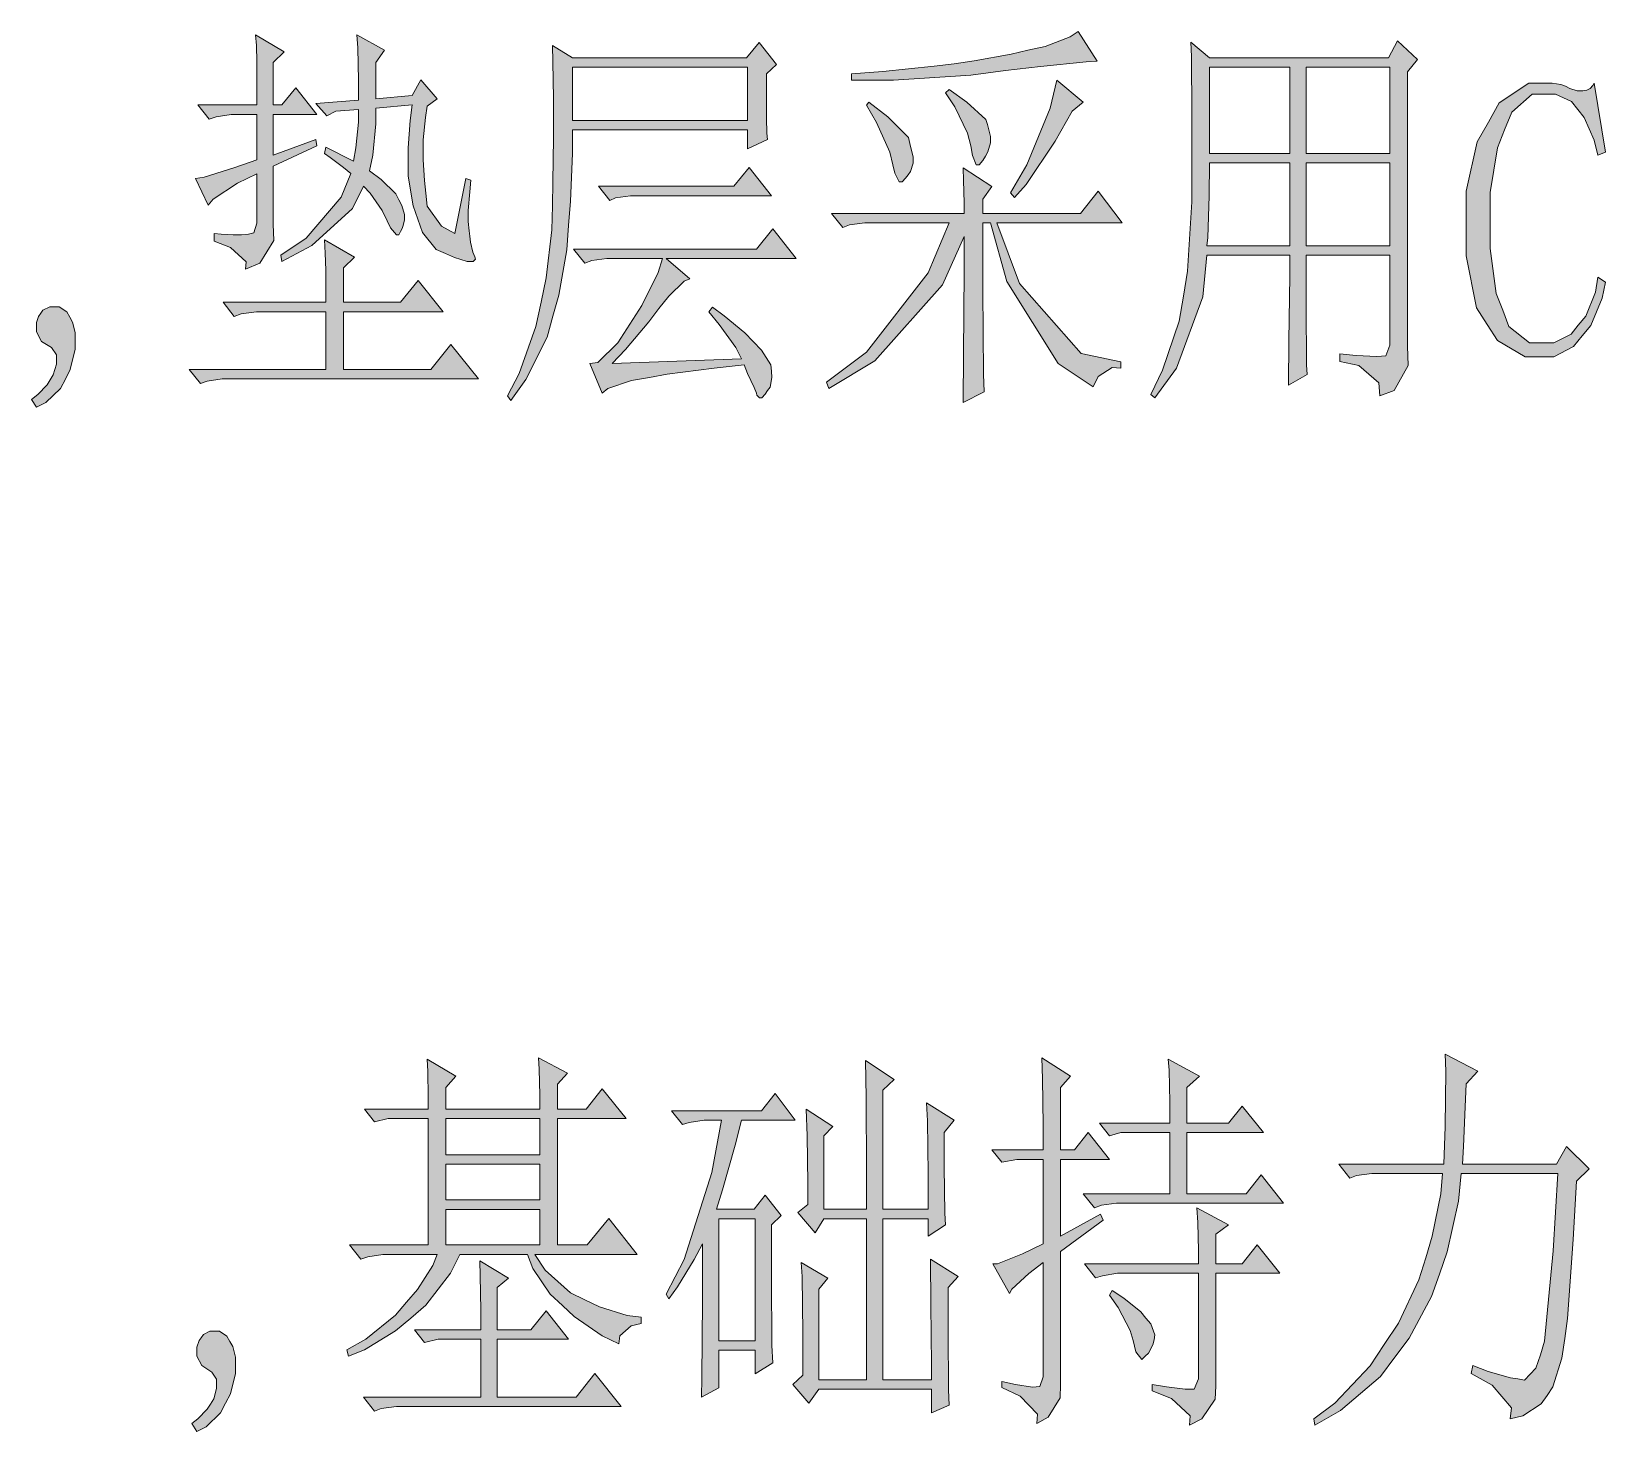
# Model space of a CAD drawing. Header units: millimetres. Extents: x 0 to 586, y 0 to 414.
# Drawn here: x 424.73 to 440.24, y 148.85 to 162.65 of the extents above; entities that cross this region are included whole.
import ezdxf

# ---------------------------------------------------------------- set-up
doc = ezdxf.new("R2010")
doc.units = ezdxf.units.MM

msp = doc.modelspace()

# ---------------------------------------------------------------- hatches: boundary and pattern name
h = msp.add_hatch(color=0)
h.dxf.hatch_style = 2
h.paths.add_polyline_path([(426.533028, 160.658528), (426.603583, 160.651472), (426.72, 160.644417), (426.769389, 160.644417), (426.804667, 160.644417), (426.871694, 160.651472), (426.899917, 160.658528), (426.924611, 160.665583), (426.952833, 160.760833), (426.952833, 160.8455), (426.952833, 161.244139), (426.762333, 161.152417), (426.522444, 160.997194), (426.473056, 160.937222), (426.349583, 161.198278), (426.43425, 161.212389), (426.737639, 161.307639), (426.952833, 161.38525), (426.952833, 161.82975), (426.779972, 161.82975), (426.702361, 161.82975), (426.554194, 161.808583), (426.483639, 161.783889), (426.374278, 161.925), (426.952833, 161.925), (426.952833, 162.295417), (426.952833, 162.348333), (426.949306, 162.510611), (426.94225, 162.616444), (427.224472, 162.447111), (427.115111, 162.341278), (427.115111, 161.925), (427.199778, 161.925), (427.337361, 162.094333), (427.5455, 161.82975), (427.115111, 161.82975), (427.115111, 161.431111), (427.534917, 161.582806), (427.5455, 161.522833), (427.115111, 161.32175), (427.115111, 160.75025), (427.122167, 160.587972), (426.984583, 160.365722), (426.843472, 160.30575), (426.850528, 160.379833), (426.695306, 160.520944), (426.533028, 160.580917)])
h = msp.add_hatch(color=0)
h.dxf.hatch_style = 2
h.paths.add_polyline_path([(427.954722, 161.970861), (427.954722, 162.164889), (427.947667, 162.485917), (427.940611, 162.616444), (428.21225, 162.46475), (428.127583, 162.341278), (428.127583, 161.984972), (428.483889, 162.016722), (428.568556, 162.171944), (428.730833, 161.984972), (428.632056, 161.910889), (428.614417, 161.801528), (428.59325, 161.579278), (428.59325, 161.462861), (428.59325, 161.38525), (428.607361, 161.180639), (428.617944, 161.053639), (428.632056, 160.926639), (428.773167, 160.729083), (428.903694, 160.658528), (429.013056, 161.198278), (429.062444, 161.184167), (429.051861, 161.06775), (429.03775, 160.884306), (429.03775, 160.81375), (429.03775, 160.774944), (429.044806, 160.683222), (429.051861, 160.630306), (429.058917, 160.573861), (429.083611, 160.475083), (429.10125, 160.429222), (429.108306, 160.404528), (429.087139, 160.383361), (429.062444, 160.383361), (429.027167, 160.383361), (428.900167, 160.422167), (428.811972, 160.460972), (428.72025, 160.499778), (428.586194, 160.669111), (428.540333, 160.799639), (428.494472, 160.930167), (428.445083, 161.222972), (428.445083, 161.38525), (428.445083, 161.501667), (428.46625, 161.769778), (428.483889, 161.925), (428.127583, 161.89325), (428.127583, 161.738028), (428.095833, 161.431111), (428.064083, 161.275889), (428.1805, 161.191222), (428.325139, 161.050111), (428.353361, 160.990139), (428.381583, 160.933694), (428.409806, 160.8455), (428.409806, 160.81375), (428.409806, 160.792583), (428.395694, 160.736139), (428.385111, 160.707917), (428.371, 160.676167), (428.353361, 160.644417), (428.328667, 160.644417), (428.272222, 160.714972), (428.236944, 160.782), (428.187556, 160.884306), (428.071139, 161.053639), (428.004111, 161.124194), (427.898278, 160.905472), (427.496111, 160.538583), (427.199778, 160.383361), (427.189194, 160.443333), (427.439667, 160.612667), (427.785389, 161.014833), (427.880639, 161.247667), (427.806556, 161.307639), (427.676028, 161.406417), (427.619583, 161.445222), (427.633694, 161.508722), (427.700722, 161.476972), (427.834778, 161.406417), (427.905333, 161.371139), (427.930028, 161.501667), (427.954722, 161.755667), (427.954722, 161.879139), (427.732472, 161.8615), (427.644278, 161.815639), (427.534917, 161.939111)])
h = msp.add_hatch(color=0)
h.paths.add_polyline_path([(429.422278, 159.056917), (429.538694, 159.279167), (429.7045, 159.741306), (429.753889, 159.981194), (429.803278, 160.221083), (429.859722, 160.693806), (429.866778, 160.930167), (429.870306, 161.166528), (429.877361, 161.596917), (429.877361, 161.794472), (429.877361, 161.9885), (429.870306, 162.348333), (429.866778, 162.510611), (430.064333, 162.387139), (431.778833, 162.387139), (431.902306, 162.538833), (432.075167, 162.323639), (431.976389, 162.231917), (431.976389, 162.14725), (431.976389, 161.974389), (431.976389, 161.886194), (431.976389, 161.794472), (431.979917, 161.646306), (431.986972, 161.582806), (431.789417, 161.491083), (431.789417, 161.678056), (430.064333, 161.678056), (430.064333, 161.445222), (430.043167, 160.976028), (430.025528, 160.736139), (430.007889, 160.49625), (429.930278, 160.05175), (429.870306, 159.843611), (429.813861, 159.635472), (429.605722, 159.219194), (429.457556, 159.011056)])
h.paths.add_polyline_path([(430.064333, 162.295417), (430.064333, 161.769778), (431.789417, 161.769778), (431.789417, 162.295417)])
h = msp.add_hatch(color=0)
h.dxf.hatch_style = 2
h.paths.add_polyline_path([(435.045556, 162.648194), (435.232528, 162.355389), (435.126694, 162.348333), (434.675139, 162.302472), (434.329417, 162.263667), (433.987222, 162.217806), (433.225222, 162.168417), (432.812472, 162.168417), (432.812472, 162.231917), (433.122917, 162.253083), (433.627389, 162.306), (433.824944, 162.330694), (434.0225, 162.358917), (434.385861, 162.425944), (434.551667, 162.46475), (434.721, 162.500028), (434.967944, 162.595278)])
h = msp.add_hatch(color=0)
h.paths.add_polyline_path([(437.624361, 159.473194), (437.786639, 159.455556), (437.987722, 159.444972), (438.033583, 159.4485), (438.075917, 159.452028), (438.11825, 159.557861), (438.11825, 159.656639), (438.11825, 160.443333), (437.29275, 160.443333), (437.29275, 159.949444), (437.296278, 159.363833), (437.303333, 159.268583), (437.119889, 159.16275), (437.123417, 159.600194), (437.130472, 160.24225), (437.130472, 160.443333), (436.315556, 160.443333), (436.273222, 160.034111), (436.015694, 159.332083), (435.8005, 159.039278), (435.761694, 159.071028), (435.878111, 159.310917), (436.040389, 159.794222), (436.082722, 160.041167), (436.125056, 160.288111), (436.167389, 160.968972), (436.167389, 161.399361), (436.167389, 161.833278), (436.163861, 162.40125), (436.156806, 162.542361), (436.34025, 162.387139), (438.104139, 162.387139), (438.192333, 162.556472), (438.389889, 162.373028), (438.291111, 162.249556), (438.291111, 159.547278), (438.298167, 159.356778), (438.160583, 159.109833), (438.019472, 159.056917), (438.008889, 159.187444), (437.811333, 159.356778), (437.624361, 159.395583)])
h.paths.add_polyline_path([(437.29275, 162.295417), (437.29275, 161.445222), (438.11825, 161.445222), (438.11825, 162.295417)])
h.paths.add_polyline_path([(437.29275, 161.3535), (437.29275, 160.535056), (438.11825, 160.535056), (438.11825, 161.3535)])
h.paths.add_polyline_path([(436.34025, 162.295417), (436.34025, 161.445222), (437.130472, 161.445222), (437.130472, 162.295417)])
h.paths.add_polyline_path([(436.34025, 161.3535), (436.336722, 161.028944), (436.322611, 160.619722), (436.315556, 160.535056), (437.130472, 160.535056), (437.130472, 161.3535)])
h = msp.add_hatch(color=0)
h.dxf.hatch_style = 2
h.paths.add_polyline_path([(433.740278, 162.044944), (433.775556, 162.076694), (433.948417, 161.953222), (434.135389, 161.780361), (434.153028, 161.730972), (434.167139, 161.678056), (434.18125, 161.614556), (434.18125, 161.596917), (434.18125, 161.551056), (434.156556, 161.462861), (434.131861, 161.420528), (434.107167, 161.378194), (434.071889, 161.335861), (434.061306, 161.335861), (434.040139, 161.335861), (434.004861, 161.427583), (433.987222, 161.522833), (433.955472, 161.646306), (433.832, 161.907361)])
h = msp.add_hatch(color=0)
h.dxf.hatch_style = 2
h.paths.add_polyline_path([(434.837417, 162.168417), (435.094944, 161.953222), (434.985583, 161.8615), (434.819778, 161.568694), (434.534028, 161.141833), (434.417611, 161.011306), (434.378806, 161.057167), (434.541083, 161.335861), (434.770389, 161.89325)])
h = msp.add_hatch(color=0)
h.dxf.hatch_style = 2
h.paths.add_polyline_path([(439.624611, 159.441444), (439.45175, 159.441444), (439.176583, 159.603722), (439.074278, 159.762472), (438.971972, 159.92475), (438.869667, 160.436278), (438.869667, 160.782), (438.869667, 161.074806), (438.979028, 161.561639), (439.088389, 161.755667), (439.194222, 161.946167), (439.487028, 162.140194), (439.674, 162.140194), (439.716333, 162.140194), (439.801, 162.126083), (439.846861, 162.108444), (439.889194, 162.087278), (439.963278, 162.062583), (439.995028, 162.062583), (440.019722, 162.062583), (440.058528, 162.069639), (440.072639, 162.076694), (440.090278, 162.087278), (440.1185, 162.1155), (440.129083, 162.140194), (440.241972, 161.459333), (440.167889, 161.431111), (440.129083, 161.57575), (440.030306, 161.801528), (439.970333, 161.879139), (439.906833, 161.95675), (439.748083, 162.030833), (439.649306, 162.030833), (439.518778, 162.030833), (439.317694, 161.854444), (439.247139, 161.678056), (439.176583, 161.501667), (439.106028, 161.060694), (439.106028, 160.796111), (439.106028, 160.510361), (439.166, 160.065861), (439.2295, 159.903583), (439.289472, 159.741306), (439.494083, 159.579028), (439.635194, 159.579028), (439.733972, 159.579028), (439.903306, 159.667222), (439.973861, 159.755417), (440.047944, 159.843611), (440.143194, 160.079972), (440.167889, 160.228139), (440.241972, 160.17875), (440.210222, 160.02), (440.097333, 159.751889), (440.012667, 159.649583), (439.928, 159.54375), (439.733972, 159.441444)])
h = msp.add_hatch(color=0)
h.dxf.hatch_style = 2
h.paths.add_polyline_path([(432.985333, 161.953222), (433.172306, 161.808583), (433.373389, 161.603972), (433.3875, 161.544), (433.401611, 161.487556), (433.41925, 161.413472), (433.41925, 161.399361), (433.41925, 161.349972), (433.394556, 161.268833), (433.369861, 161.237083), (433.345167, 161.201806), (433.313417, 161.166528), (433.281667, 161.166528), (433.239333, 161.251194), (433.221694, 161.335861), (433.189944, 161.459333), (433.059417, 161.752139), (432.960639, 161.921472)])
h = msp.add_hatch(color=0)
h.dxf.hatch_style = 2
h.paths.add_polyline_path([(430.321861, 161.124194), (431.655361, 161.124194), (431.803528, 161.307639), (432.025778, 161.028944), (430.727556, 161.028944), (430.635833, 161.028944), (430.487667, 161.007778), (430.431222, 160.983083)])
h = msp.add_hatch(color=0)
h.dxf.hatch_style = 2
h.paths.add_polyline_path([(434.107167, 160.764361), (434.107167, 160.101139), (434.114222, 159.272111), (434.121278, 159.09925), (433.913139, 158.993417), (433.916667, 159.469667), (433.923722, 160.288111), (433.923722, 160.626778), (433.708528, 160.150528), (433.041778, 159.402639), (432.590222, 159.131), (432.565528, 159.1945), (432.960639, 159.487306), (433.567417, 160.270472), (433.775556, 160.764361), (433.024139, 160.764361), (432.943, 160.764361), (432.794833, 160.743194), (432.727806, 160.7185), (432.614917, 160.856083), (433.923722, 160.856083), (433.923722, 160.958389), (433.916667, 161.180639), (433.913139, 161.304111), (434.195361, 161.120667), (434.107167, 160.997194), (434.107167, 160.856083), (435.07025, 160.856083), (435.243111, 161.074806), (435.479472, 160.764361), (434.24475, 160.764361), (434.467, 160.164639), (435.077306, 159.476722), (435.465361, 159.392056), (435.465361, 159.332083), (435.380694, 159.339139), (435.243111, 159.247417), (435.193722, 159.148639), (434.848, 159.377944), (434.343528, 160.185806), (434.18125, 160.764361)])
h = msp.add_hatch(color=0)
h.dxf.hatch_style = 2
h.paths.add_polyline_path([(431.443694, 159.931806), (431.560111, 159.847139), (431.761194, 159.677806), (431.845861, 159.593139), (431.927, 159.508472), (432.018722, 159.363833), (432.025778, 159.300333), (432.029306, 159.240361), (432.011667, 159.145111), (431.986972, 159.109833), (431.962278, 159.074556), (431.930528, 159.039278), (431.905833, 159.039278), (431.881139, 159.063972), (431.877611, 159.085139), (431.852917, 159.141583), (431.789417, 159.279167), (431.754139, 159.363833), (431.461333, 159.332083), (430.995667, 159.272111), (430.822806, 159.240361), (430.646417, 159.208611), (430.413583, 159.131), (430.357139, 159.085139), (430.233667, 159.377944), (430.314806, 159.388528), (430.512361, 159.579028), (430.628778, 159.766), (430.748722, 159.949444), (430.907472, 160.274), (430.949806, 160.411583), (430.480611, 160.411583), (430.403, 160.411583), (430.254833, 160.390417), (430.184278, 160.365722), (430.074917, 160.503306), (431.877611, 160.503306), (432.036361, 160.704389), (432.269194, 160.411583), (430.988611, 160.411583), (431.221444, 160.2105), (431.165, 160.189333), (431.013306, 160.041167), (430.914528, 159.917694), (430.81575, 159.787167), (430.586444, 159.515528), (430.455917, 159.377944), (431.729444, 159.423806), (431.673, 159.533167), (431.510722, 159.762472), (431.408417, 159.885944)])
h = msp.add_hatch(color=0)
h.dxf.hatch_style = 2
h.paths.add_polyline_path([(427.633694, 159.981194), (427.633694, 160.256361), (427.633694, 160.295167), (427.626639, 160.4645), (427.619583, 160.595028), (427.915917, 160.425694), (427.806556, 160.319861), (427.806556, 159.981194), (428.371, 159.981194), (428.543861, 160.196389), (428.790806, 159.885944), (427.806556, 159.885944), (427.806556, 159.317972), (428.667333, 159.317972), (428.864889, 159.564917), (429.136528, 159.22625), (426.695306, 159.22625), (426.614167, 159.22625), (426.466, 159.201556), (426.398972, 159.180389), (426.286083, 159.317972), (427.633694, 159.317972), (427.633694, 159.885944), (427.026917, 159.885944), (426.949306, 159.885944), (426.801139, 159.864778), (426.730583, 159.840083), (426.621222, 159.981194)])
h = msp.add_hatch(color=0)
h.dxf.hatch_style = 2
h.paths.add_polyline_path([(424.78325, 159.748361), (424.78325, 159.780111), (424.804417, 159.840083), (424.825583, 159.871833), (424.84675, 159.903583), (424.913778, 159.935333), (424.956111, 159.935333), (425.0055, 159.935333), (425.083111, 159.885944), (425.111333, 159.833028), (425.139556, 159.783639), (425.16425, 159.681333), (425.16425, 159.624889), (425.16425, 159.519056), (425.114861, 159.317972), (425.069, 159.222722), (425.019611, 159.131), (424.874972, 158.993417), (424.78325, 158.947556), (424.733861, 159.021639), (424.797361, 159.071028), (424.889083, 159.166278), (424.917306, 159.215667), (424.949056, 159.265056), (424.980806, 159.370889), (424.980806, 159.423806), (424.980806, 159.462611), (424.931417, 159.533167), (424.882028, 159.564917), (424.832639, 159.593139), (424.78325, 159.688389)])
h = msp.add_hatch(color=0)
h.paths.add_polyline_path([(429.743306, 152.029583), (429.743306, 152.167167), (429.73625, 152.424694), (429.729194, 152.537583), (430.014944, 152.385889), (429.916167, 152.276528), (429.916167, 152.029583), (430.198389, 152.029583), (430.357139, 152.230667), (430.5935, 151.937861), (429.916167, 151.937861), (429.916167, 150.692556), (430.208972, 150.692556), (430.420639, 150.953611), (430.702861, 150.597306), (429.693917, 150.597306), (429.796222, 150.445611), (430.043167, 150.219833), (430.184278, 150.152806), (430.328917, 150.08225), (430.604083, 149.997583), (430.741667, 149.979944), (430.741667, 149.919972), (430.642889, 149.895278), (430.53, 149.7965), (430.519417, 149.718889), (430.357139, 149.7965), (430.081972, 149.987), (429.965556, 150.096361), (429.845611, 150.20925), (429.67275, 150.459722), (429.619833, 150.597306), (428.953083, 150.597306), (428.861361, 150.413861), (428.617944, 150.099889), (428.469778, 149.972889), (428.321611, 149.845889), (428.014694, 149.658917), (427.855944, 149.595417), (427.841833, 149.658917), (428.028806, 149.76475), (428.321611, 150.001111), (428.427444, 150.128111), (428.536806, 150.255111), (428.6885, 150.491472), (428.730833, 150.597306), (428.272222, 150.597306), (428.194611, 150.597306), (428.046444, 150.576139), (427.979417, 150.551444), (427.866528, 150.692556), (428.642639, 150.692556), (428.642639, 151.937861), (428.247528, 151.937861), (428.113472, 151.906111), (428.014694, 152.029583), (428.642639, 152.029583), (428.642639, 152.153056), (428.639111, 152.4), (428.632056, 152.523472), (428.914278, 152.354139), (428.8155, 152.244778), (428.8155, 152.029583)])
h.paths.add_polyline_path([(428.8155, 151.937861), (428.8155, 151.581556), (429.743306, 151.581556), (429.743306, 151.937861)])
h.paths.add_polyline_path([(428.8155, 151.489833), (428.8155, 151.137056), (429.743306, 151.137056), (429.743306, 151.489833)])
h.paths.add_polyline_path([(428.8155, 151.041806), (428.8155, 150.692556), (429.743306, 150.692556), (429.743306, 151.041806)])
h = msp.add_hatch(color=0)
h.dxf.hatch_style = 2
h.paths.add_polyline_path([(433.567417, 151.045333), (433.567417, 151.391056), (433.560361, 151.916694), (433.553306, 152.093083), (433.824944, 151.92375), (433.726167, 151.800278), (433.726167, 151.461611), (433.733222, 151.006528), (433.740278, 150.890111), (433.567417, 150.78075), (433.567417, 150.950083), (433.122917, 150.950083), (433.122917, 149.362583), (433.602694, 149.362583), (433.602694, 149.51075), (433.595639, 150.103417), (433.592111, 150.551444), (433.86375, 150.382111), (433.764972, 150.27275), (433.764972, 149.842361), (433.7685, 149.263806), (433.775556, 149.115639), (433.602694, 149.038028), (433.602694, 149.270861), (432.491444, 149.270861), (432.392667, 149.133278), (432.233917, 149.316722), (432.332694, 149.408444), (432.332694, 149.824722), (432.325639, 150.382111), (432.318583, 150.519694), (432.579639, 150.364472), (432.491444, 150.258639), (432.491444, 149.362583), (432.960639, 149.362583), (432.960639, 150.950083), (432.540833, 150.950083), (432.456167, 150.8125), (432.283306, 151.013583), (432.382083, 151.091194), (432.382083, 151.299333), (432.375028, 151.768528), (432.367972, 152.029583), (432.629028, 151.86025), (432.540833, 151.768528), (432.540833, 151.045333), (432.960639, 151.045333), (432.960639, 151.41575), (432.957111, 152.146), (432.950056, 152.509361), (433.232278, 152.322389), (433.122917, 152.216556), (433.122917, 151.045333)])
h = msp.add_hatch(color=0)
h.dxf.hatch_style = 2
h.paths.add_polyline_path([(434.639861, 148.932194), (434.646917, 149.023917), (434.474056, 149.203833), (434.294139, 149.2885), (434.294139, 149.348472), (434.428194, 149.316722), (434.597528, 149.292028), (434.632806, 149.295556), (434.668083, 149.299083), (434.699833, 149.394333), (434.699833, 149.486056), (434.699833, 150.519694), (434.558722, 150.410333), (434.392917, 150.258639), (434.368222, 150.212778), (434.205944, 150.505583), (434.251806, 150.505583), (434.49875, 150.604361), (434.699833, 150.703139), (434.699833, 151.535694), (434.442306, 151.535694), (434.294139, 151.507472), (434.195361, 151.630944), (434.699833, 151.630944), (434.699833, 151.874361), (434.696306, 152.329444), (434.68925, 152.537583), (434.971472, 152.354139), (434.872694, 152.244778), (434.872694, 151.630944), (435.010278, 151.630944), (435.144333, 151.800278), (435.356, 151.535694), (434.872694, 151.535694), (434.872694, 150.78075), (435.267806, 150.995944), (435.2925, 150.935972), (434.872694, 150.629056), (434.872694, 149.316722), (434.869167, 149.186194), (434.749222, 148.995694)])
h = msp.add_hatch(color=0)
h.dxf.hatch_style = 2
h.paths.add_polyline_path([(435.948667, 151.892), (435.948667, 152.100139), (435.941611, 152.414111), (435.934556, 152.523472), (436.241472, 152.354139), (436.118, 152.244778), (436.118, 151.892), (436.527222, 151.892), (436.661278, 152.061333), (436.872944, 151.800278), (436.118, 151.800278), (436.118, 151.197028), (436.700083, 151.197028), (436.84825, 151.384), (437.0705, 151.105306), (435.504167, 151.105306), (435.423028, 151.105306), (435.274861, 151.084139), (435.207833, 151.059444), (435.094944, 151.197028), (435.948667, 151.197028), (435.948667, 151.800278), (435.465361, 151.800278), (435.356, 151.768528), (435.257222, 151.892)])
h = msp.add_hatch(color=0)
h.dxf.hatch_style = 2
h.paths.add_polyline_path([(438.869667, 152.280056), (438.859083, 152.054278), (438.841444, 151.662694), (438.834389, 151.489833), (439.758667, 151.489833), (439.857444, 151.662694), (440.079694, 151.443972), (439.956222, 151.3205), (439.924472, 150.745472), (439.868028, 149.969361), (439.839806, 149.771806), (439.811583, 149.577778), (439.723389, 149.295556), (439.666944, 149.210889), (439.606972, 149.126222), (439.427056, 149.009806), (439.303583, 148.978056), (439.314167, 149.087417), (439.123667, 149.309667), (438.919056, 149.426083), (438.933167, 149.503694), (439.084861, 149.44725), (439.307111, 149.38375), (439.377667, 149.373167), (439.444694, 149.359056), (439.554056, 149.479), (439.599917, 149.609528), (439.64225, 149.743583), (439.726917, 150.636111), (439.772778, 151.398111), (438.820278, 151.398111), (438.792056, 151.122944), (438.682694, 150.625528), (438.605083, 150.403278), (438.527472, 150.184556), (438.30875, 149.775333), (438.167639, 149.588361), (438.026528, 149.397861), (437.631417, 149.062722), (437.377417, 148.918083), (437.366833, 148.978056), (437.574972, 149.133278), (437.924222, 149.500167), (438.061806, 149.711833), (438.202917, 149.9235), (438.404, 150.350361), (438.471028, 150.565556), (438.534528, 150.78075), (438.619194, 151.197028), (438.636833, 151.398111), (438.019472, 151.398111), (437.938333, 151.398111), (437.790167, 151.376944), (437.723139, 151.35225), (437.613778, 151.489833), (438.647417, 151.489833), (438.661528, 151.86025), (438.668583, 152.403528), (438.661528, 152.572861), (438.982556, 152.403528)])
h = msp.add_hatch(color=0)
h.paths.add_polyline_path([(432.025778, 150.890111), (432.025778, 150.378583), (432.029306, 149.70125), (432.036361, 149.531917), (431.8635, 149.422556), (431.8635, 149.655389), (431.507194, 149.655389), (431.507194, 149.284972), (431.334333, 149.19325), (431.337861, 149.38375), (431.344917, 150.142222), (431.344917, 150.703139), (431.263778, 150.547917), (431.097972, 150.279806), (431.013306, 150.163389), (430.988611, 150.20925), (431.165, 150.547917), (431.436639, 151.405167), (431.531889, 151.92375), (431.443694, 151.92375), (431.362556, 151.92375), (431.214389, 151.899056), (431.147361, 151.877889), (431.038, 152.015472), (431.927, 152.015472), (432.061056, 152.184806), (432.258611, 151.92375), (431.729444, 151.92375), (431.665944, 151.676806), (431.542472, 151.235833), (431.4825, 151.045333), (431.852917, 151.045333), (431.962278, 151.182917), (432.121028, 150.981833)])
h.paths.add_polyline_path([(431.507194, 150.950083), (431.507194, 149.747111), (431.8635, 149.747111), (431.8635, 150.950083)])
h = msp.add_hatch(color=0)
h.dxf.hatch_style = 2
h.paths.add_polyline_path([(436.230889, 150.505583), (436.230889, 150.636111), (436.223833, 150.914806), (436.216778, 151.059444), (436.527222, 150.890111), (436.40375, 150.798389), (436.40375, 150.505583), (436.661278, 150.505583), (436.809444, 150.692556), (437.031694, 150.413861), (436.40375, 150.413861), (436.40375, 149.302611), (436.396694, 149.172083), (436.266167, 148.978056), (436.142694, 148.918083), (436.14975, 149.009806), (435.966306, 149.179139), (435.775806, 149.25675), (435.775806, 149.316722), (435.916917, 149.295556), (436.100361, 149.270861), (436.142694, 149.270861), (436.188556, 149.270861), (436.230889, 149.373167), (436.230889, 149.471944), (436.230889, 150.413861), (435.51475, 150.413861), (435.433611, 150.413861), (435.285444, 150.389167), (435.218417, 150.368), (435.109056, 150.505583)])
h = msp.add_hatch(color=0)
h.dxf.hatch_style = 2
h.paths.add_polyline_path([(429.161222, 149.856472), (429.161222, 150.0505), (429.154167, 150.389167), (429.150639, 150.537333), (429.432861, 150.364472), (429.3235, 150.27275), (429.3235, 149.856472), (429.655111, 149.856472), (429.803278, 150.043444), (430.025528, 149.76475), (429.3235, 149.76475), (429.3235, 149.19325), (430.099611, 149.19325), (430.283056, 149.426083), (430.544111, 149.101528), (428.409806, 149.101528), (428.328667, 149.101528), (428.1805, 149.080361), (428.113472, 149.055667), (428.004111, 149.19325), (429.161222, 149.19325), (429.161222, 149.76475), (428.741417, 149.76475), (428.607361, 149.733), (428.508583, 149.856472)])
h = msp.add_hatch(color=0)
h.dxf.hatch_style = 2
h.paths.add_polyline_path([(435.356, 150.198667), (435.380694, 150.244528), (435.497111, 150.166917), (435.662917, 150.032861), (435.712306, 149.972889), (435.761694, 149.916444), (435.8005, 149.807083), (435.793444, 149.757694), (435.782861, 149.708306), (435.740528, 149.627167), (435.70525, 149.595417), (435.6735, 149.563667), (435.613528, 149.641278), (435.588833, 149.750639), (435.557083, 149.849417), (435.440667, 150.075194)])
h = msp.add_hatch(color=0)
h.dxf.hatch_style = 2
h.paths.add_polyline_path([(426.363694, 149.655389), (426.363694, 149.687139), (426.384861, 149.750639), (426.406028, 149.778861), (426.427194, 149.810611), (426.490694, 149.842361), (426.536556, 149.842361), (426.585944, 149.842361), (426.660028, 149.792972), (426.68825, 149.740056), (426.716472, 149.690667), (426.744694, 149.588361), (426.744694, 149.531917), (426.744694, 149.426083), (426.695306, 149.225), (426.645917, 149.133278), (426.596528, 149.038028), (426.455417, 148.900444), (426.363694, 148.854583), (426.314306, 148.932194), (426.374278, 148.978056), (426.466, 149.073306), (426.49775, 149.122694), (426.5295, 149.175611), (426.557722, 149.277917), (426.557722, 149.330833), (426.557722, 149.369639), (426.511861, 149.440194), (426.462472, 149.471944), (426.413083, 149.503694), (426.363694, 149.595417)])

# ---------------------------------------------------------------- linework, layer by layer
at = {"color": 0, "lineweight": 0}
for points in [[(426.533028, 160.658528), (426.603583, 160.651472), (426.72, 160.644417), (426.769389, 160.644417), (426.804667, 160.644417), (426.871694, 160.651472), (426.899917, 160.658528), (426.924611, 160.665583), (426.952833, 160.760833), (426.952833, 160.8455), (426.952833, 161.244139), (426.762333, 161.152417), (426.522444, 160.997194), (426.473056, 160.937222), (426.349583, 161.198278), (426.43425, 161.212389), (426.737639, 161.307639), (426.952833, 161.38525), (426.952833, 161.82975), (426.779972, 161.82975), (426.702361, 161.82975), (426.554194, 161.808583), (426.483639, 161.783889), (426.374278, 161.925), (426.952833, 161.925), (426.952833, 162.295417), (426.952833, 162.348333), (426.949306, 162.510611), (426.94225, 162.616444), (427.224472, 162.447111), (427.115111, 162.341278), (427.115111, 161.925), (427.199778, 161.925), (427.337361, 162.094333), (427.5455, 161.82975), (427.115111, 161.82975), (427.115111, 161.431111), (427.534917, 161.582806), (427.5455, 161.522833), (427.115111, 161.32175), (427.115111, 160.75025), (427.122167, 160.587972), (426.984583, 160.365722), (426.843472, 160.30575), (426.850528, 160.379833), (426.695306, 160.520944), (426.533028, 160.580917)], [(427.954722, 161.970861), (427.954722, 162.164889), (427.947667, 162.485917), (427.940611, 162.616444), (428.21225, 162.46475), (428.127583, 162.341278), (428.127583, 161.984972), (428.483889, 162.016722), (428.568556, 162.171944), (428.730833, 161.984972), (428.632056, 161.910889), (428.614417, 161.801528), (428.59325, 161.579278), (428.59325, 161.462861), (428.59325, 161.38525), (428.607361, 161.180639), (428.617944, 161.053639), (428.632056, 160.926639), (428.773167, 160.729083), (428.903694, 160.658528), (429.013056, 161.198278), (429.062444, 161.184167), (429.051861, 161.06775), (429.03775, 160.884306), (429.03775, 160.81375), (429.03775, 160.774944), (429.044806, 160.683222), (429.051861, 160.630306), (429.058917, 160.573861), (429.083611, 160.475083), (429.10125, 160.429222), (429.108306, 160.404528), (429.087139, 160.383361), (429.062444, 160.383361), (429.027167, 160.383361), (428.900167, 160.422167), (428.811972, 160.460972), (428.72025, 160.499778), (428.586194, 160.669111), (428.540333, 160.799639), (428.494472, 160.930167), (428.445083, 161.222972), (428.445083, 161.38525), (428.445083, 161.501667), (428.46625, 161.769778), (428.483889, 161.925), (428.127583, 161.89325), (428.127583, 161.738028), (428.095833, 161.431111), (428.064083, 161.275889), (428.1805, 161.191222), (428.325139, 161.050111), (428.353361, 160.990139), (428.381583, 160.933694), (428.409806, 160.8455), (428.409806, 160.81375), (428.409806, 160.792583), (428.395694, 160.736139), (428.385111, 160.707917), (428.371, 160.676167), (428.353361, 160.644417), (428.328667, 160.644417), (428.272222, 160.714972), (428.236944, 160.782), (428.187556, 160.884306), (428.071139, 161.053639), (428.004111, 161.124194), (427.898278, 160.905472), (427.496111, 160.538583), (427.199778, 160.383361), (427.189194, 160.443333), (427.439667, 160.612667), (427.785389, 161.014833), (427.880639, 161.247667), (427.806556, 161.307639), (427.676028, 161.406417), (427.619583, 161.445222), (427.633694, 161.508722), (427.700722, 161.476972), (427.834778, 161.406417), (427.905333, 161.371139), (427.930028, 161.501667), (427.954722, 161.755667), (427.954722, 161.879139), (427.732472, 161.8615), (427.644278, 161.815639), (427.534917, 161.939111)], [(429.422278, 159.056917), (429.538694, 159.279167), (429.7045, 159.741306), (429.753889, 159.981194), (429.803278, 160.221083), (429.859722, 160.693806), (429.866778, 160.930167), (429.870306, 161.166528), (429.877361, 161.596917), (429.877361, 161.794472), (429.877361, 161.9885), (429.870306, 162.348333), (429.866778, 162.510611), (430.064333, 162.387139), (431.778833, 162.387139), (431.902306, 162.538833), (432.075167, 162.323639), (431.976389, 162.231917), (431.976389, 162.14725), (431.976389, 161.974389), (431.976389, 161.886194), (431.976389, 161.794472), (431.979917, 161.646306), (431.986972, 161.582806), (431.789417, 161.491083), (431.789417, 161.678056), (430.064333, 161.678056), (430.064333, 161.445222), (430.043167, 160.976028), (430.025528, 160.736139), (430.007889, 160.49625), (429.930278, 160.05175), (429.870306, 159.843611), (429.813861, 159.635472), (429.605722, 159.219194), (429.457556, 159.011056)], [(435.045556, 162.648194), (435.232528, 162.355389), (435.126694, 162.348333), (434.675139, 162.302472), (434.329417, 162.263667), (433.987222, 162.217806), (433.225222, 162.168417), (432.812472, 162.168417), (432.812472, 162.231917), (433.122917, 162.253083), (433.627389, 162.306), (433.824944, 162.330694), (434.0225, 162.358917), (434.385861, 162.425944), (434.551667, 162.46475), (434.721, 162.500028), (434.967944, 162.595278)], [(437.624361, 159.473194), (437.786639, 159.455556), (437.987722, 159.444972), (438.033583, 159.4485), (438.075917, 159.452028), (438.11825, 159.557861), (438.11825, 159.656639), (438.11825, 160.443333), (437.29275, 160.443333), (437.29275, 159.949444), (437.296278, 159.363833), (437.303333, 159.268583), (437.119889, 159.16275), (437.123417, 159.600194), (437.130472, 160.24225), (437.130472, 160.443333), (436.315556, 160.443333), (436.273222, 160.034111), (436.015694, 159.332083), (435.8005, 159.039278), (435.761694, 159.071028), (435.878111, 159.310917), (436.040389, 159.794222), (436.082722, 160.041167), (436.125056, 160.288111), (436.167389, 160.968972), (436.167389, 161.399361), (436.167389, 161.833278), (436.163861, 162.40125), (436.156806, 162.542361), (436.34025, 162.387139), (438.104139, 162.387139), (438.192333, 162.556472), (438.389889, 162.373028), (438.291111, 162.249556), (438.291111, 159.547278), (438.298167, 159.356778), (438.160583, 159.109833), (438.019472, 159.056917), (438.008889, 159.187444), (437.811333, 159.356778), (437.624361, 159.395583)], [(430.064333, 162.295417), (430.064333, 161.769778), (431.789417, 161.769778), (431.789417, 162.295417)], [(436.34025, 162.295417), (436.34025, 161.445222), (437.130472, 161.445222), (437.130472, 162.295417)], [(437.29275, 162.295417), (437.29275, 161.445222), (438.11825, 161.445222), (438.11825, 162.295417)], [(433.740278, 162.044944), (433.775556, 162.076694), (433.948417, 161.953222), (434.135389, 161.780361), (434.153028, 161.730972), (434.167139, 161.678056), (434.18125, 161.614556), (434.18125, 161.596917), (434.18125, 161.551056), (434.156556, 161.462861), (434.131861, 161.420528), (434.107167, 161.378194), (434.071889, 161.335861), (434.061306, 161.335861), (434.040139, 161.335861), (434.004861, 161.427583), (433.987222, 161.522833), (433.955472, 161.646306), (433.832, 161.907361)], [(434.837417, 162.168417), (435.094944, 161.953222), (434.985583, 161.8615), (434.819778, 161.568694), (434.534028, 161.141833), (434.417611, 161.011306), (434.378806, 161.057167), (434.541083, 161.335861), (434.770389, 161.89325)], [(439.624611, 159.441444), (439.45175, 159.441444), (439.176583, 159.603722), (439.074278, 159.762472), (438.971972, 159.92475), (438.869667, 160.436278), (438.869667, 160.782), (438.869667, 161.074806), (438.979028, 161.561639), (439.088389, 161.755667), (439.194222, 161.946167), (439.487028, 162.140194), (439.674, 162.140194), (439.716333, 162.140194), (439.801, 162.126083), (439.846861, 162.108444), (439.889194, 162.087278), (439.963278, 162.062583), (439.995028, 162.062583), (440.019722, 162.062583), (440.058528, 162.069639), (440.072639, 162.076694), (440.090278, 162.087278), (440.1185, 162.1155), (440.129083, 162.140194), (440.241972, 161.459333), (440.167889, 161.431111), (440.129083, 161.57575), (440.030306, 161.801528), (439.970333, 161.879139), (439.906833, 161.95675), (439.748083, 162.030833), (439.649306, 162.030833), (439.518778, 162.030833), (439.317694, 161.854444), (439.247139, 161.678056), (439.176583, 161.501667), (439.106028, 161.060694), (439.106028, 160.796111), (439.106028, 160.510361), (439.166, 160.065861), (439.2295, 159.903583), (439.289472, 159.741306), (439.494083, 159.579028), (439.635194, 159.579028), (439.733972, 159.579028), (439.903306, 159.667222), (439.973861, 159.755417), (440.047944, 159.843611), (440.143194, 160.079972), (440.167889, 160.228139), (440.241972, 160.17875), (440.210222, 160.02), (440.097333, 159.751889), (440.012667, 159.649583), (439.928, 159.54375), (439.733972, 159.441444)], [(432.985333, 161.953222), (433.172306, 161.808583), (433.373389, 161.603972), (433.3875, 161.544), (433.401611, 161.487556), (433.41925, 161.413472), (433.41925, 161.399361), (433.41925, 161.349972), (433.394556, 161.268833), (433.369861, 161.237083), (433.345167, 161.201806), (433.313417, 161.166528), (433.281667, 161.166528), (433.239333, 161.251194), (433.221694, 161.335861), (433.189944, 161.459333), (433.059417, 161.752139), (432.960639, 161.921472)], [(430.321861, 161.124194), (431.655361, 161.124194), (431.803528, 161.307639), (432.025778, 161.028944), (430.727556, 161.028944), (430.635833, 161.028944), (430.487667, 161.007778), (430.431222, 160.983083)], [(434.107167, 160.764361), (434.107167, 160.101139), (434.114222, 159.272111), (434.121278, 159.09925), (433.913139, 158.993417), (433.916667, 159.469667), (433.923722, 160.288111), (433.923722, 160.626778), (433.708528, 160.150528), (433.041778, 159.402639), (432.590222, 159.131), (432.565528, 159.1945), (432.960639, 159.487306), (433.567417, 160.270472), (433.775556, 160.764361), (433.024139, 160.764361), (432.943, 160.764361), (432.794833, 160.743194), (432.727806, 160.7185), (432.614917, 160.856083), (433.923722, 160.856083), (433.923722, 160.958389), (433.916667, 161.180639), (433.913139, 161.304111), (434.195361, 161.120667), (434.107167, 160.997194), (434.107167, 160.856083), (435.07025, 160.856083), (435.243111, 161.074806), (435.479472, 160.764361), (434.24475, 160.764361), (434.467, 160.164639), (435.077306, 159.476722), (435.465361, 159.392056), (435.465361, 159.332083), (435.380694, 159.339139), (435.243111, 159.247417), (435.193722, 159.148639), (434.848, 159.377944), (434.343528, 160.185806), (434.18125, 160.764361)], [(436.34025, 161.3535), (436.336722, 161.028944), (436.322611, 160.619722), (436.315556, 160.535056), (437.130472, 160.535056), (437.130472, 161.3535)], [(437.29275, 161.3535), (437.29275, 160.535056), (438.11825, 160.535056), (438.11825, 161.3535)], [(431.443694, 159.931806), (431.560111, 159.847139), (431.761194, 159.677806), (431.845861, 159.593139), (431.927, 159.508472), (432.018722, 159.363833), (432.025778, 159.300333), (432.029306, 159.240361), (432.011667, 159.145111), (431.986972, 159.109833), (431.962278, 159.074556), (431.930528, 159.039278), (431.905833, 159.039278), (431.881139, 159.063972), (431.877611, 159.085139), (431.852917, 159.141583), (431.789417, 159.279167), (431.754139, 159.363833), (431.461333, 159.332083), (430.995667, 159.272111), (430.822806, 159.240361), (430.646417, 159.208611), (430.413583, 159.131), (430.357139, 159.085139), (430.233667, 159.377944), (430.314806, 159.388528), (430.512361, 159.579028), (430.628778, 159.766), (430.748722, 159.949444), (430.907472, 160.274), (430.949806, 160.411583), (430.480611, 160.411583), (430.403, 160.411583), (430.254833, 160.390417), (430.184278, 160.365722), (430.074917, 160.503306), (431.877611, 160.503306), (432.036361, 160.704389), (432.269194, 160.411583), (430.988611, 160.411583), (431.221444, 160.2105), (431.165, 160.189333), (431.013306, 160.041167), (430.914528, 159.917694), (430.81575, 159.787167), (430.586444, 159.515528), (430.455917, 159.377944), (431.729444, 159.423806), (431.673, 159.533167), (431.510722, 159.762472), (431.408417, 159.885944)], [(427.633694, 159.981194), (427.633694, 160.256361), (427.633694, 160.295167), (427.626639, 160.4645), (427.619583, 160.595028), (427.915917, 160.425694), (427.806556, 160.319861), (427.806556, 159.981194), (428.371, 159.981194), (428.543861, 160.196389), (428.790806, 159.885944), (427.806556, 159.885944), (427.806556, 159.317972), (428.667333, 159.317972), (428.864889, 159.564917), (429.136528, 159.22625), (426.695306, 159.22625), (426.614167, 159.22625), (426.466, 159.201556), (426.398972, 159.180389), (426.286083, 159.317972), (427.633694, 159.317972), (427.633694, 159.885944), (427.026917, 159.885944), (426.949306, 159.885944), (426.801139, 159.864778), (426.730583, 159.840083), (426.621222, 159.981194)], [(424.78325, 159.748361), (424.78325, 159.780111), (424.804417, 159.840083), (424.825583, 159.871833), (424.84675, 159.903583), (424.913778, 159.935333), (424.956111, 159.935333), (425.0055, 159.935333), (425.083111, 159.885944), (425.111333, 159.833028), (425.139556, 159.783639), (425.16425, 159.681333), (425.16425, 159.624889), (425.16425, 159.519056), (425.114861, 159.317972), (425.069, 159.222722), (425.019611, 159.131), (424.874972, 158.993417), (424.78325, 158.947556), (424.733861, 159.021639), (424.797361, 159.071028), (424.889083, 159.166278), (424.917306, 159.215667), (424.949056, 159.265056), (424.980806, 159.370889), (424.980806, 159.423806), (424.980806, 159.462611), (424.931417, 159.533167), (424.882028, 159.564917), (424.832639, 159.593139), (424.78325, 159.688389)], [(429.743306, 152.029583), (429.743306, 152.167167), (429.73625, 152.424694), (429.729194, 152.537583), (430.014944, 152.385889), (429.916167, 152.276528), (429.916167, 152.029583), (430.198389, 152.029583), (430.357139, 152.230667), (430.5935, 151.937861), (429.916167, 151.937861), (429.916167, 150.692556), (430.208972, 150.692556), (430.420639, 150.953611), (430.702861, 150.597306), (429.693917, 150.597306), (429.796222, 150.445611), (430.043167, 150.219833), (430.184278, 150.152806), (430.328917, 150.08225), (430.604083, 149.997583), (430.741667, 149.979944), (430.741667, 149.919972), (430.642889, 149.895278), (430.53, 149.7965), (430.519417, 149.718889), (430.357139, 149.7965), (430.081972, 149.987), (429.965556, 150.096361), (429.845611, 150.20925), (429.67275, 150.459722), (429.619833, 150.597306), (428.953083, 150.597306), (428.861361, 150.413861), (428.617944, 150.099889), (428.469778, 149.972889), (428.321611, 149.845889), (428.014694, 149.658917), (427.855944, 149.595417), (427.841833, 149.658917), (428.028806, 149.76475), (428.321611, 150.001111), (428.427444, 150.128111), (428.536806, 150.255111), (428.6885, 150.491472), (428.730833, 150.597306), (428.272222, 150.597306), (428.194611, 150.597306), (428.046444, 150.576139), (427.979417, 150.551444), (427.866528, 150.692556), (428.642639, 150.692556), (428.642639, 151.937861), (428.247528, 151.937861), (428.113472, 151.906111), (428.014694, 152.029583), (428.642639, 152.029583), (428.642639, 152.153056), (428.639111, 152.4), (428.632056, 152.523472), (428.914278, 152.354139), (428.8155, 152.244778), (428.8155, 152.029583)], [(433.567417, 151.045333), (433.567417, 151.391056), (433.560361, 151.916694), (433.553306, 152.093083), (433.824944, 151.92375), (433.726167, 151.800278), (433.726167, 151.461611), (433.733222, 151.006528), (433.740278, 150.890111), (433.567417, 150.78075), (433.567417, 150.950083), (433.122917, 150.950083), (433.122917, 149.362583), (433.602694, 149.362583), (433.602694, 149.51075), (433.595639, 150.103417), (433.592111, 150.551444), (433.86375, 150.382111), (433.764972, 150.27275), (433.764972, 149.842361), (433.7685, 149.263806), (433.775556, 149.115639), (433.602694, 149.038028), (433.602694, 149.270861), (432.491444, 149.270861), (432.392667, 149.133278), (432.233917, 149.316722), (432.332694, 149.408444), (432.332694, 149.824722), (432.325639, 150.382111), (432.318583, 150.519694), (432.579639, 150.364472), (432.491444, 150.258639), (432.491444, 149.362583), (432.960639, 149.362583), (432.960639, 150.950083), (432.540833, 150.950083), (432.456167, 150.8125), (432.283306, 151.013583), (432.382083, 151.091194), (432.382083, 151.299333), (432.375028, 151.768528), (432.367972, 152.029583), (432.629028, 151.86025), (432.540833, 151.768528), (432.540833, 151.045333), (432.960639, 151.045333), (432.960639, 151.41575), (432.957111, 152.146), (432.950056, 152.509361), (433.232278, 152.322389), (433.122917, 152.216556), (433.122917, 151.045333)], [(434.639861, 148.932194), (434.646917, 149.023917), (434.474056, 149.203833), (434.294139, 149.2885), (434.294139, 149.348472), (434.428194, 149.316722), (434.597528, 149.292028), (434.632806, 149.295556), (434.668083, 149.299083), (434.699833, 149.394333), (434.699833, 149.486056), (434.699833, 150.519694), (434.558722, 150.410333), (434.392917, 150.258639), (434.368222, 150.212778), (434.205944, 150.505583), (434.251806, 150.505583), (434.49875, 150.604361), (434.699833, 150.703139), (434.699833, 151.535694), (434.442306, 151.535694), (434.294139, 151.507472), (434.195361, 151.630944), (434.699833, 151.630944), (434.699833, 151.874361), (434.696306, 152.329444), (434.68925, 152.537583), (434.971472, 152.354139), (434.872694, 152.244778), (434.872694, 151.630944), (435.010278, 151.630944), (435.144333, 151.800278), (435.356, 151.535694), (434.872694, 151.535694), (434.872694, 150.78075), (435.267806, 150.995944), (435.2925, 150.935972), (434.872694, 150.629056), (434.872694, 149.316722), (434.869167, 149.186194), (434.749222, 148.995694)], [(435.948667, 151.892), (435.948667, 152.100139), (435.941611, 152.414111), (435.934556, 152.523472), (436.241472, 152.354139), (436.118, 152.244778), (436.118, 151.892), (436.527222, 151.892), (436.661278, 152.061333), (436.872944, 151.800278), (436.118, 151.800278), (436.118, 151.197028), (436.700083, 151.197028), (436.84825, 151.384), (437.0705, 151.105306), (435.504167, 151.105306), (435.423028, 151.105306), (435.274861, 151.084139), (435.207833, 151.059444), (435.094944, 151.197028), (435.948667, 151.197028), (435.948667, 151.800278), (435.465361, 151.800278), (435.356, 151.768528), (435.257222, 151.892)], [(438.869667, 152.280056), (438.859083, 152.054278), (438.841444, 151.662694), (438.834389, 151.489833), (439.758667, 151.489833), (439.857444, 151.662694), (440.079694, 151.443972), (439.956222, 151.3205), (439.924472, 150.745472), (439.868028, 149.969361), (439.839806, 149.771806), (439.811583, 149.577778), (439.723389, 149.295556), (439.666944, 149.210889), (439.606972, 149.126222), (439.427056, 149.009806), (439.303583, 148.978056), (439.314167, 149.087417), (439.123667, 149.309667), (438.919056, 149.426083), (438.933167, 149.503694), (439.084861, 149.44725), (439.307111, 149.38375), (439.377667, 149.373167), (439.444694, 149.359056), (439.554056, 149.479), (439.599917, 149.609528), (439.64225, 149.743583), (439.726917, 150.636111), (439.772778, 151.398111), (438.820278, 151.398111), (438.792056, 151.122944), (438.682694, 150.625528), (438.605083, 150.403278), (438.527472, 150.184556), (438.30875, 149.775333), (438.167639, 149.588361), (438.026528, 149.397861), (437.631417, 149.062722), (437.377417, 148.918083), (437.366833, 148.978056), (437.574972, 149.133278), (437.924222, 149.500167), (438.061806, 149.711833), (438.202917, 149.9235), (438.404, 150.350361), (438.471028, 150.565556), (438.534528, 150.78075), (438.619194, 151.197028), (438.636833, 151.398111), (438.019472, 151.398111), (437.938333, 151.398111), (437.790167, 151.376944), (437.723139, 151.35225), (437.613778, 151.489833), (438.647417, 151.489833), (438.661528, 151.86025), (438.668583, 152.403528), (438.661528, 152.572861), (438.982556, 152.403528)], [(432.025778, 150.890111), (432.025778, 150.378583), (432.029306, 149.70125), (432.036361, 149.531917), (431.8635, 149.422556), (431.8635, 149.655389), (431.507194, 149.655389), (431.507194, 149.284972), (431.334333, 149.19325), (431.337861, 149.38375), (431.344917, 150.142222), (431.344917, 150.703139), (431.263778, 150.547917), (431.097972, 150.279806), (431.013306, 150.163389), (430.988611, 150.20925), (431.165, 150.547917), (431.436639, 151.405167), (431.531889, 151.92375), (431.443694, 151.92375), (431.362556, 151.92375), (431.214389, 151.899056), (431.147361, 151.877889), (431.038, 152.015472), (431.927, 152.015472), (432.061056, 152.184806), (432.258611, 151.92375), (431.729444, 151.92375), (431.665944, 151.676806), (431.542472, 151.235833), (431.4825, 151.045333), (431.852917, 151.045333), (431.962278, 151.182917), (432.121028, 150.981833)], [(428.8155, 151.937861), (428.8155, 151.581556), (429.743306, 151.581556), (429.743306, 151.937861)], [(428.8155, 151.489833), (428.8155, 151.137056), (429.743306, 151.137056), (429.743306, 151.489833)], [(436.230889, 150.505583), (436.230889, 150.636111), (436.223833, 150.914806), (436.216778, 151.059444), (436.527222, 150.890111), (436.40375, 150.798389), (436.40375, 150.505583), (436.661278, 150.505583), (436.809444, 150.692556), (437.031694, 150.413861), (436.40375, 150.413861), (436.40375, 149.302611), (436.396694, 149.172083), (436.266167, 148.978056), (436.142694, 148.918083), (436.14975, 149.009806), (435.966306, 149.179139), (435.775806, 149.25675), (435.775806, 149.316722), (435.916917, 149.295556), (436.100361, 149.270861), (436.142694, 149.270861), (436.188556, 149.270861), (436.230889, 149.373167), (436.230889, 149.471944), (436.230889, 150.413861), (435.51475, 150.413861), (435.433611, 150.413861), (435.285444, 150.389167), (435.218417, 150.368), (435.109056, 150.505583)], [(428.8155, 151.041806), (428.8155, 150.692556), (429.743306, 150.692556), (429.743306, 151.041806)], [(431.507194, 150.950083), (431.507194, 149.747111), (431.8635, 149.747111), (431.8635, 150.950083)], [(429.161222, 149.856472), (429.161222, 150.0505), (429.154167, 150.389167), (429.150639, 150.537333), (429.432861, 150.364472), (429.3235, 150.27275), (429.3235, 149.856472), (429.655111, 149.856472), (429.803278, 150.043444), (430.025528, 149.76475), (429.3235, 149.76475), (429.3235, 149.19325), (430.099611, 149.19325), (430.283056, 149.426083), (430.544111, 149.101528), (428.409806, 149.101528), (428.328667, 149.101528), (428.1805, 149.080361), (428.113472, 149.055667), (428.004111, 149.19325), (429.161222, 149.19325), (429.161222, 149.76475), (428.741417, 149.76475), (428.607361, 149.733), (428.508583, 149.856472)], [(435.356, 150.198667), (435.380694, 150.244528), (435.497111, 150.166917), (435.662917, 150.032861), (435.712306, 149.972889), (435.761694, 149.916444), (435.8005, 149.807083), (435.793444, 149.757694), (435.782861, 149.708306), (435.740528, 149.627167), (435.70525, 149.595417), (435.6735, 149.563667), (435.613528, 149.641278), (435.588833, 149.750639), (435.557083, 149.849417), (435.440667, 150.075194)], [(426.363694, 149.655389), (426.363694, 149.687139), (426.384861, 149.750639), (426.406028, 149.778861), (426.427194, 149.810611), (426.490694, 149.842361), (426.536556, 149.842361), (426.585944, 149.842361), (426.660028, 149.792972), (426.68825, 149.740056), (426.716472, 149.690667), (426.744694, 149.588361), (426.744694, 149.531917), (426.744694, 149.426083), (426.695306, 149.225), (426.645917, 149.133278), (426.596528, 149.038028), (426.455417, 148.900444), (426.363694, 148.854583), (426.314306, 148.932194), (426.374278, 148.978056), (426.466, 149.073306), (426.49775, 149.122694), (426.5295, 149.175611), (426.557722, 149.277917), (426.557722, 149.330833), (426.557722, 149.369639), (426.511861, 149.440194), (426.462472, 149.471944), (426.413083, 149.503694), (426.363694, 149.595417)]]:
    msp.add_lwpolyline(points, close=True, dxfattribs=at)

doc.saveas('drawing.dxf')
